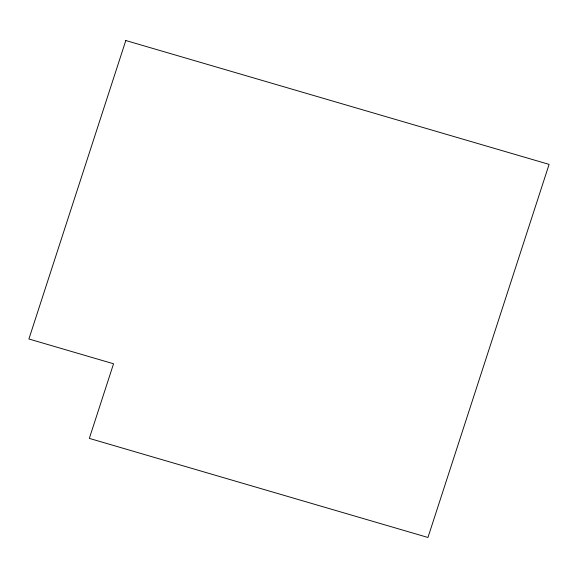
<?xml version="1.0" encoding="UTF-8"?>
<svg xmlns="http://www.w3.org/2000/svg" width="578" height="578" viewBox="0 0 578 578"><rect width="100%" height="100%" fill="white"/><g stroke="black" fill="none" stroke-linecap="round" stroke-linejoin="round"><path stroke-width="0.87" d="M125.809 40.525L28.9 338.997L113.555 363.772L89.33 438.391L427.958 537.475L549.1 164.383L125.809 40.525"/></g></svg>
